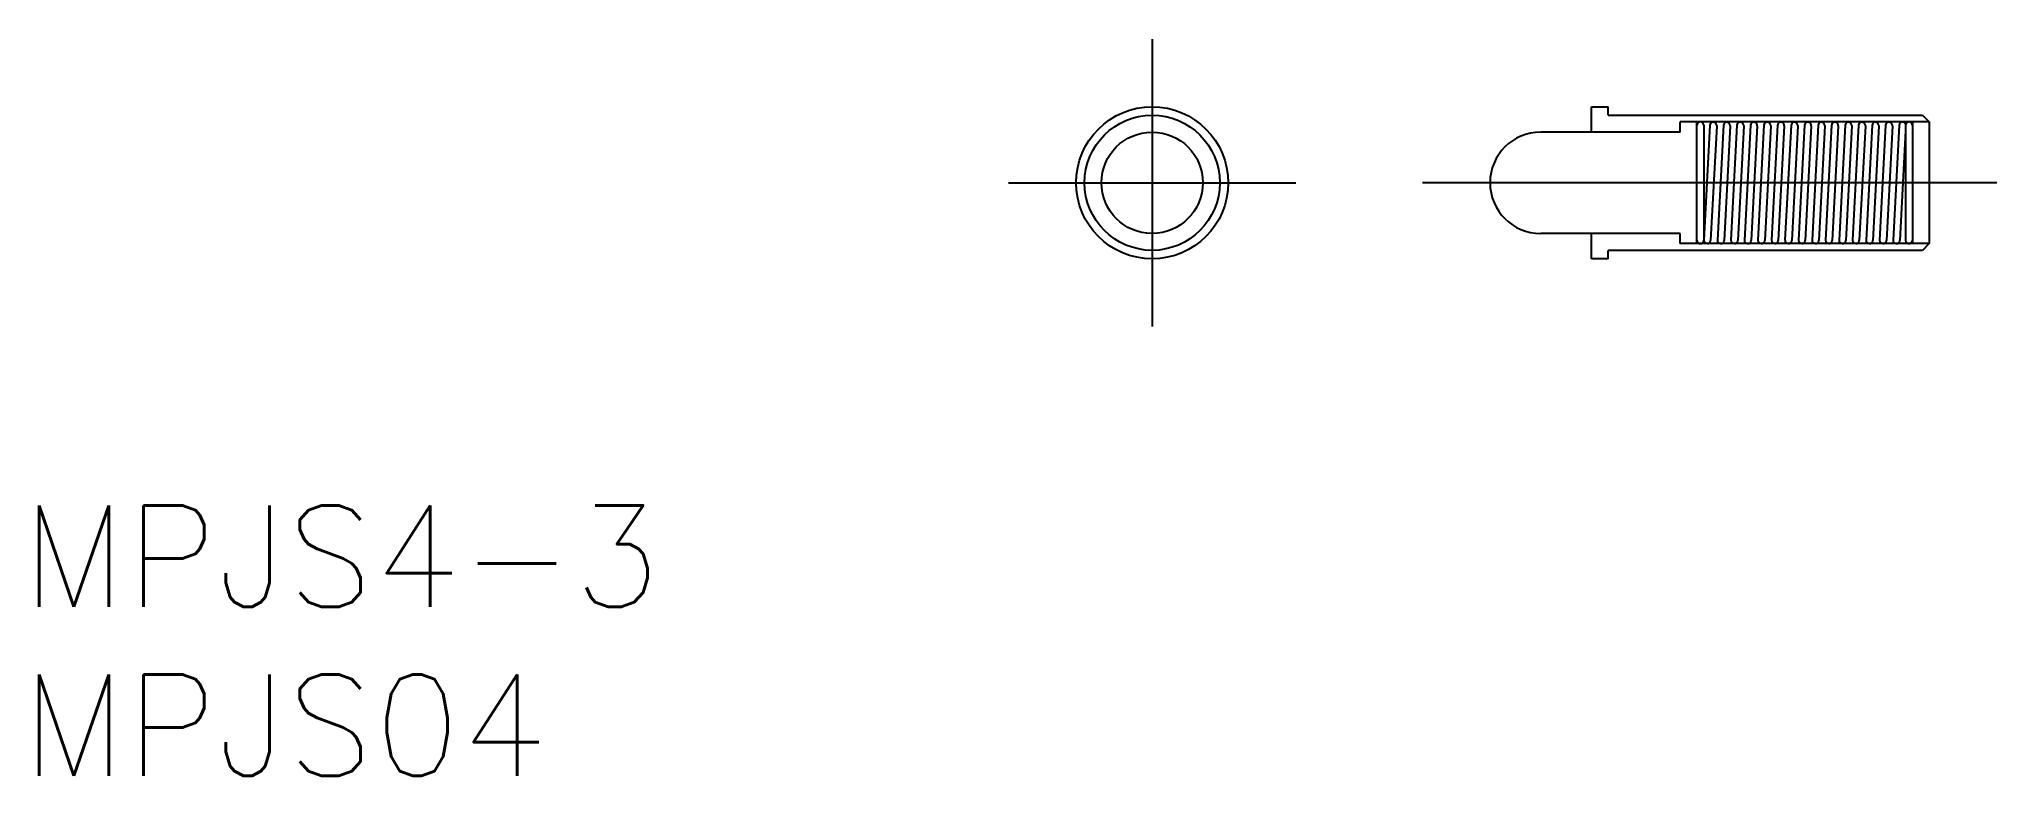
# Model space of a CAD drawing. Extents: x -32.9 to 25, y -17.6 to 4.2.
import ezdxf

# ---------------------------------------------------------------- set-up
doc = ezdxf.new("R2010")
doc.units = 0
doc.linetypes.add('CENTER', pattern=[50.8, 31.75, -6.35, 6.35, -6.35])
doc.linetypes.add('DASHED', pattern=[19.05, 12.7, -6.35])
doc.layers.get('0').update_dxf_attribs({"linetype": 'CONTINUOUS'})
doc.layers.add('CENTER', color=1, linetype='CONTINUOUS')
doc.styles.get("Standard").update_dxf_attribs({"font": 'txt.shx', "height": 3, "bigfont": 'bigfont.shx'})

# ---------------------------------------------------------------- blocks, each defined once
blk = doc.blocks.new('*U2')
at = {"color": 7, "linetype": 'CONTINUOUS'}
blk.add_text('MPJS4-3', height=3, dxfattribs=at).set_placement((-33.455, -12.55))
blk = doc.blocks.new('*U3')
at = {"color": 7, "linetype": 'CONTINUOUS'}
blk.add_text('MPJS04', height=3, dxfattribs=at).set_placement((-33.455, -17.55))

msp = doc.modelspace()

# ---------------------------------------------------------------- linework, layer by layer
at = {"color": 7, "linetype": 'CONTINUOUS'}
for p, q in [((13, 2.25), (13.5, 2.25)), ((13, 1.5), (13, 2.25)), ((13.5, 2), (13.5, 2.25)), ((13.5, 2), (22.8, 2)), ((23, 1.8), (15.625, 1.8)), ((15.625, 1.5), (15.625, 1.8)), ((16.125, -1.8), (16.125, 1.8)), ((22.5, 1.8), (22.5, -1.8)), ((22.8, 2), (23, 1.8)), ((23, 1.8), (23, -1.8)), ((15.625, 1.5), (11.5, 1.5)), ((16.325, 1.7), (16.325, -1.7)), ((16.508, 1.7), (16.33, -1.695)), ((16.708, 1.69), (16.53, -1.705)), ((16.908, 1.7), (16.73, -1.695)), ((17.108, 1.69), (16.93, -1.705)), ((17.308, 1.7), (17.13, -1.695)), ((17.508, 1.69), (17.33, -1.705)), ((17.708, 1.7), (17.53, -1.695)), ((17.908, 1.69), (17.73, -1.705)), ((18.108, 1.7), (17.93, -1.695)), ((18.308, 1.69), (18.13, -1.705)), ((18.508, 1.7), (18.33, -1.695)), ((18.708, 1.69), (18.53, -1.705)), ((18.908, 1.7), (18.73, -1.695)), ((19.108, 1.69), (18.93, -1.705)), ((19.308, 1.7), (19.13, -1.695)), ((19.508, 1.69), (19.33, -1.705)), ((19.708, 1.7), (19.53, -1.695)), ((19.908, 1.69), (19.73, -1.705)), ((20.108, 1.7), (19.93, -1.695)), ((20.308, 1.69), (20.13, -1.705)), ((20.508, 1.7), (20.33, -1.695)), ((20.708, 1.69), (20.53, -1.705)), ((20.908, 1.7), (20.73, -1.695)), ((21.108, 1.69), (20.93, -1.705)), ((21.308, 1.7), (21.13, -1.695)), ((21.508, 1.69), (21.33, -1.705)), ((21.708, 1.7), (21.53, -1.695)), ((21.908, 1.69), (21.73, -1.705)), ((22.108, 1.7), (21.93, -1.695)), ((22.3, 1.534), (22.13, -1.705)), ((22.3, 1.7), (22.3, -1.7)), ((15.625, -1.5), (11.5, -1.5)), ((13, -2.25), (13, -1.5)), ((15.625, -1.8), (15.625, -1.5)), ((13.5, -2.25), (13, -2.25)), ((13.5, -2.25), (13.5, -2)), ((22.8, -2), (13.5, -2)), ((23, -1.8), (15.625, -1.8)), ((23, -1.8), (22.8, -2))]:
    msp.add_line(p, q, dxfattribs=at)
for radius in [2.25, 1.5]:
    msp.add_circle((0, 0), radius, dxfattribs=at)
at = {"color": 3, "linetype": 'DASHED'}
msp.add_circle((0, 0), 2, dxfattribs=at)
at = {"color": 7, "linetype": 'CONTINUOUS'}
for centre, radius, start, end in [((16.225, 1.7), 0.1, 0.01337, 179.98663), ((16.608, 1.695), 0.1, 357.01337, 176.98663), ((17.008, 1.695), 0.1, 357.01337, 176.98663), ((17.408, 1.695), 0.1, 357.01337, 176.98663), ((17.808, 1.695), 0.1, 357.01337, 176.98663), ((18.208, 1.695), 0.1, 357.01337, 176.98663), ((18.608, 1.695), 0.1, 357.01337, 176.98663), ((19.008, 1.695), 0.1, 357.01337, 176.98663), ((19.408, 1.695), 0.1, 357.01337, 176.98663), ((19.808, 1.695), 0.1, 357.01337, 176.98663), ((20.208, 1.695), 0.1, 357.01337, 176.98663), ((20.608, 1.695), 0.1, 357.01337, 176.98663), ((21.008, 1.695), 0.1, 357.01337, 176.98663), ((21.408, 1.695), 0.1, 357.01337, 176.98663), ((21.808, 1.695), 0.1, 357.01337, 176.98663), ((22.208, 1.695), 0.1, 17.94994, 176.98663), ((22.4, 1.7), 0.1, 0.01337, 179.98663), ((11.5, 0), 1.5, 90, 270), ((16.225, -1.7), 0.1, 180.01337, 359.98663), ((16.43, -1.7), 0.1, 177.01337, 356.98663), ((16.83, -1.7), 0.1, 177.01337, 356.98663), ((17.23, -1.7), 0.1, 177.01337, 356.98663), ((17.63, -1.7), 0.1, 177.01337, 356.98663), ((18.03, -1.7), 0.1, 177.01337, 356.98663), ((18.43, -1.7), 0.1, 177.01337, 356.98663), ((18.83, -1.7), 0.1, 177.01337, 356.98663), ((19.23, -1.7), 0.1, 177.01337, 356.98663), ((19.63, -1.7), 0.1, 177.01337, 356.98663), ((20.03, -1.7), 0.1, 177.01337, 356.98663), ((20.43, -1.7), 0.1, 177.01337, 356.98663), ((20.83, -1.7), 0.1, 177.01337, 356.98663), ((21.23, -1.7), 0.1, 177.01337, 356.98663), ((21.63, -1.7), 0.1, 177.01337, 356.98663), ((22.03, -1.7), 0.1, 177.01337, 356.98663), ((22.4, -1.7), 0.1, 180.01337, 359.98663)]:
    msp.add_arc(centre, radius, start, end, dxfattribs=at)
at = {"layer": 'CENTER', "color": 1, "linetype": 'CENTER'}
for p, q in [((0, 4.25), (0, -4.25)), ((-4.25, 0), (4.25, 0)), ((25, 0), (8, 0))]:
    msp.add_line(p, q, dxfattribs=at)

# ---------------------------------------------------------------- block references
at = {"color": 7, "linetype": 'CONTINUOUS'}
for name in ['*U2', '*U3']:
    msp.add_blockref(name, (0, 0), dxfattribs=at)

doc.saveas('drawing.dxf')
